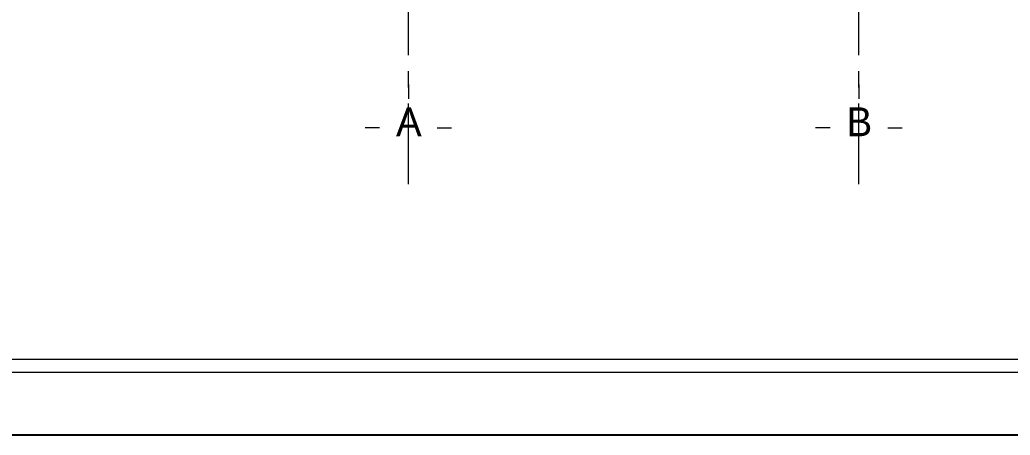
# Model space of a CAD drawing. Header units: millimetres. Extents: x 1832547 to 2001569, y -558009 to -417808.
# Drawn here: x 1910066 to 1917759, y -533453 to -530230 of the extents above; entities that cross this region are included whole.
import ezdxf
from ezdxf.enums import TextEntityAlignment as Align

# ---------------------------------------------------------------- set-up
doc = ezdxf.new("R2010")
doc.units = ezdxf.units.MM
doc.header["$MEASUREMENT"] = 0
doc.linetypes.add('CENTER', pattern=[2, 1.25, -0.25, 0.25, -0.25])
doc.layers.get('0').update_dxf_attribs({"linetype": 'CONTINUOUS'})
doc.layers.get('DEFPOINTS').update_dxf_attribs({"linetype": 'CONTINUOUS'})
for name, color, linetype, lineweight in [('AUDIT_I_160126172308-0', 7, 'CONTINUOUS', 5), ('CA.dim 08', 8, 'CONTINUOUS', 13), ('CA.thay 145', 145, 'CONTINUOUS', 18), ('CA.tim 67', 67, 'CENTER', 9), ('CA.vat lieu 08', 8, 'CONTINUOUS', 5)]:
    doc.layers.add(name, color=color, linetype=linetype, lineweight=lineweight)
doc.styles.add('CA.JSC1', font='Vhavan.ttf', dxfattribs={"width": 0.8})

# ---------------------------------------------------------------- blocks, each defined once
blk = doc.blocks.new('A$C2d76a15f')
blk.add_line((1305.6, 545.7), (27405.3, 545.7))
at = {"color": 4, "linetype": 'Continuous', "lineweight": 18}
blk.add_line((1212.4, 452.5), (27498.5, 452.5), dxfattribs=at)
at = {"layer": 'DEFPOINTS', "ltscale": 600}
blk.add_line((27951, 0), (0, 0), dxfattribs=at)
blk = doc.blocks.new('FDBNDFJKBNFJKDNBFD')
at = {"layer": 'CA.vat lieu 08'}
for p, q in [((664804.5, -453296.5), (664804.5, -453401.5)), ((664594.5, -453611.5), (664489.5, -453611.5)), ((665014.5, -453611.5), (665119.5, -453611.5)), ((664804.5, -453926.5), (664804.5, -453821.5))]:
    blk.add_line(p, q, dxfattribs=at)

msp = doc.modelspace()

# ---------------------------------------------------------------- linework, layer by layer
at = {"layer": 'CA.tim 67', "ltscale": 500}
for p, q in [((1913084.3, -531504.3), (1913084.3, -514383.7)), ((1916584.3, -531504.3), (1916584.3, -514383.7))]:
    msp.add_line(p, q, dxfattribs=at)

# ---------------------------------------------------------------- block references
at = {"layer": 'CA.dim 08', "xscale": 1.066666666666667, "yscale": 1.066666666666667, "zscale": 1.066666666666667}
for p in [(1203959.5, -47215), (1207459.5, -47215)]:
    msp.add_blockref('FDBNDFJKBNFJKDNBFD', p, dxfattribs=at)
at = {"layer": 'CA.thay 145', "xscale": 1.082069156961423, "yscale": 1.082069156961423, "zscale": 1.082069156961423}
msp.add_blockref('A$C2d76a15f', (1906627.1, -533453.1), dxfattribs=at)

# ---------------------------------------------------------------- texts
at = {"layer": 'AUDIT_I_160126172308-0', "style": 'CA.JSC1'}
for s, p in [('A', (1913087.9, -531021.7)), ('B', (1916587.9, -531021.7))]:
    msp.add_text(s, height=224, dxfattribs=at).set_placement(p, align=Align.MIDDLE)

doc.saveas('drawing.dxf')
